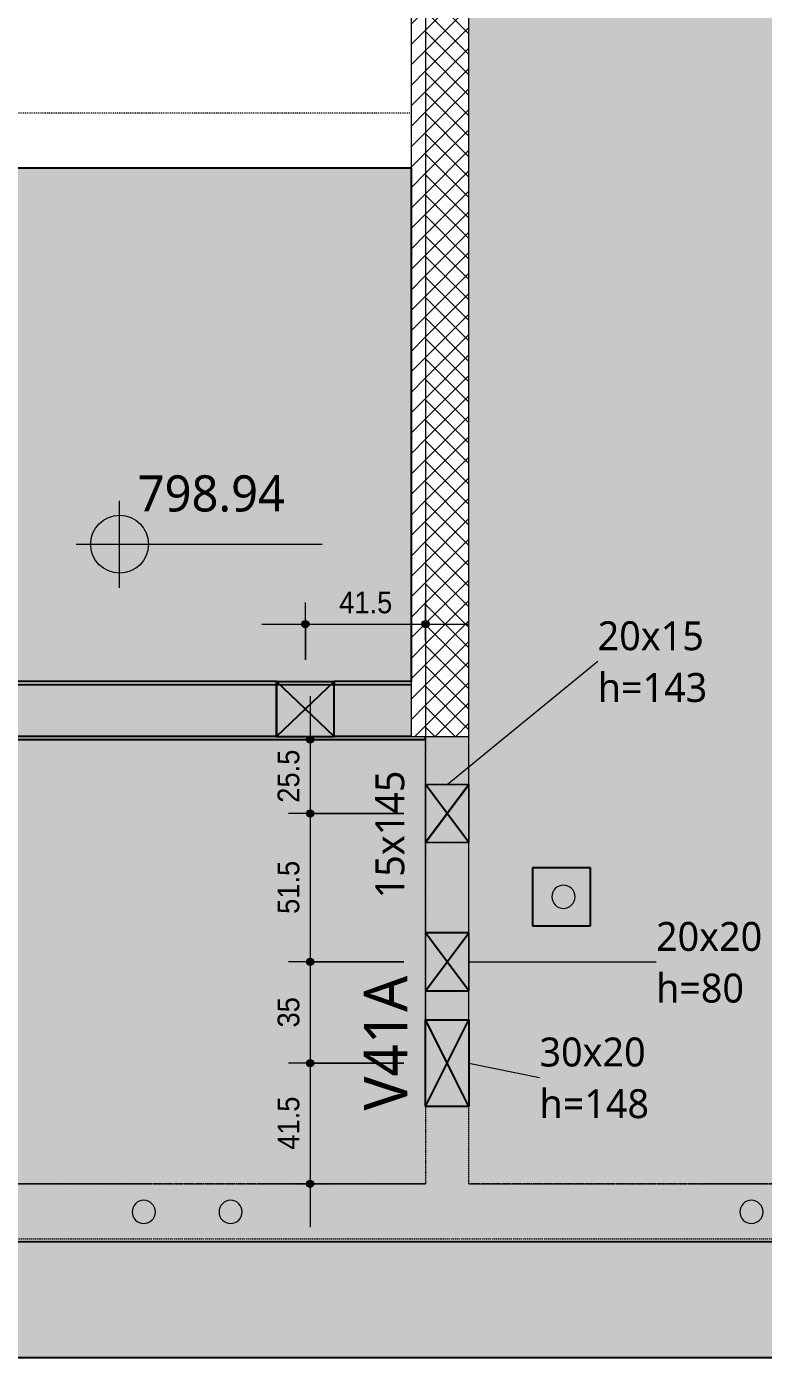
# Model space of a CAD drawing. Extents: x -1981 to 38708, y -3196 to 88064.
# Drawn here: x 1195.3 to 1449.9, y -956.9 to -497.1 of the extents above; entities that cross this region are included whole.
import ezdxf

# ---------------------------------------------------------------- set-up
doc = ezdxf.new("R2010")
doc.units = 0
for name, pattern in [('Aligning Line', [0.635, 0.3175, -0.3175]), ('Hidden', [0.714375, 0.47625, -0.238125]), ('Traço', [0.635, 0.3175, -0.3175])]:
    doc.linetypes.add(name, pattern=pattern)
for name, color, linetype, lineweight in [('A-ANNO-DIMS', 7, 'Continuous', 9), ('A-ANNO-DIMS-50', 7, 'Continuous', 9), ('A-DETL', 7, 'Hidden', 18), ('A-DETL-GENF', 7, 'Continuous', 18), ('A-DETL-THIN', 7, 'Continuous', 25), ('A-FLOR', 7, 'Continuous', 25), ('A-GENM', 7, 'Continuous', 25), ('A-GENM-HDLN', 7, 'Traço', 18), ('A-GENM-IDEN', 7, 'Continuous', 9), ('G-ANNO-DIMS', 7, 'Continuous', 9), ('S-BEAM', 7, 'Continuous', 25), ('S-BEAM-HDLN', 7, 'Traço', 25), ('S-BEAM-IDEN', 7, 'Continuous', 9)]:
    doc.layers.add(name, color=color, linetype=linetype, lineweight=lineweight)
doc.styles.add('Arial_1', font='arial.ttf', dxfattribs={"width": 0.9, "height": 7.5})
doc.styles.add('Gadugi_1', font='gadugi.ttf', dxfattribs={"height": 15})
doc.styles.add('Gadugi_2', font='gadugi.ttf', dxfattribs={"height": 10})
doc.styles.add('Gadugi_3', font='gadugi.ttf', dxfattribs={"height": 12.5})
doc.dimstyles.new('PED_1_5mm_ESQ', dxfattribs={"dimscale": 30.48, "dimtxt": 7.651945, "dimasz": 0.328084, "dimexe": 0.246063, "dimexo": 0.246063, "dimgap": 0.049213, "dimtad": 1, "dimdec": 1, "dimrnd": 0.5, "dimdsep": 46, "dimtxsty": 'Arial_1', "dimblk1": 'DOTSMALL', "dimblk2": 'DOTSMALL', "dimsah": 1, "dimcen": 0.09, "dimdle": 0.492126, "dimazin": 0, "dimtfac": 1, "dimtdec": 4, "dimtix": 1, "dimtmove": 0, "dimatfit": 3, "dimfxl": 1, "dimtvp": 1, "dimtolj": 1, "dimtzin": 0, "dimarcsym": 2})

# ---------------------------------------------------------------- blocks, each defined once
blk = doc.blocks.new('PED_FURO_RETANGULAR_R04_2020 - 30x20x148-3604263-PL D 001 - FORMA DO 1º PAVIMENTO')
at = {"layer": 'A-GENM'}
for p, q in [((-15, 7.5), (15, -7.5)), ((-15, -7.5), (15, 7.5)), ((-15, -7.5), (-15, 7.5)), ((-15, 7.5), (15, 7.5)), ((15, 7.5), (15, -7.5)), ((15, -7.5), (-15, -7.5))]:
    blk.add_line(p, q, dxfattribs=at)
blk = doc.blocks.new('PED_FURO_RETANGULAR_R04_2020 - 20x15x27-3603581-PL D 001 - FORMA DO 1º PAVIMENTO')
at = {"layer": 'A-GENM'}
for p, q in [((-10, -9.5), (-8.9, -8.45)), ((-10, -9.5), (-10, -8.45)), ((8.9, -8.45), (10, -9.5)), ((10, -8.45), (10, -9.5)), ((10, -9.5), (-10, -9.5))]:
    blk.add_line(p, q, dxfattribs=at)
at = {"layer": 'A-GENM-HDLN'}
for p, q in [((-10, 9.5), (8.89, -8.45)), ((-10, -8.45), (-10, 9.5)), ((-10, 9.5), (10, 9.5)), ((-8.89, -8.45), (10, 9.5)), ((10, 9.5), (10, -8.45))]:
    blk.add_line(p, q, dxfattribs=at)
blk = doc.blocks.new('PED_FURO_RETANGULAR_R04_2020 - 20x15x143-3604216-PL D 001 - FORMA DO 1º PAVIMENTO')
at = {"layer": 'A-GENM-HDLN'}
for p, q in [((-10, 7.5), (10, -7.5)), ((-10, -7.5), (10, 7.5)), ((-10, -7.5), (-10, 7.5)), ((-10, 7.5), (10, 7.5)), ((10, 7.5), (10, -7.5)), ((10, -7.5), (-10, -7.5))]:
    blk.add_line(p, q, dxfattribs=at)
blk = doc.blocks.new('PED_FURO_RETANGULAR_R04_2020 - 20x20x80-3604330-PL D 001 - FORMA DO 1º PAVIMENTO')
at = {"layer": 'A-GENM-HDLN'}
for p, q in [((-10, 7.5), (10, -7.5)), ((-10, -7.5), (10, 7.5)), ((-10, -7.5), (-10, 7.5)), ((10, 7.5), (10, -7.5)), ((10, -7.5), (-10, -7.5))]:
    blk.add_line(p, q, dxfattribs=at)
blk = doc.blocks.new('Elevações de ponto - M_Cota de elevação - Alvo preenchido-10609-PL D 001 - FORMA DO 1º PAVIMENTO')
at = {"layer": 'G-ANNO-DIMS'}
h = blk.add_hatch(color=256, dxfattribs=at)
edge = h.paths.add_edge_path(flags=0)
edge.add_line((0, 0), (-0.2, 0))
edge.add_arc((0, 0), 0.2, 90, 180, ccw=False)
edge.add_line((0, 0.2), (0, 0))
h = blk.add_hatch(color=256, dxfattribs=at)
edge = h.paths.add_edge_path(flags=0)
edge.add_line((0, 0), (0.2, 0))
edge.add_arc((0, 0), 0.2, 270, 360, ccw=False)
edge.add_line((0, -0.2), (0, 0))
for p, q in [((0, -0.3), (0, 0.3)), ((-0.3, 0), (1.4, 0))]:
    blk.add_line(p, q, dxfattribs=at)
blk.add_circle((0, 0), 0.2, dxfattribs=at)
blk = doc.blocks.new('DIMBLOCK34-PL D 001 - FORMA DO 1º PAVIMENTO')
at = {"layer": 'A-ANNO-DIMS-50', "transparency": 16777216}
h = blk.add_hatch(color=256, dxfattribs=at)
edge = h.paths.add_edge_path(flags=0)
edge.add_arc((1293.27, -769), 1.25, 0, 360)
h = blk.add_hatch(color=256, dxfattribs=at)
edge = h.paths.add_edge_path(flags=0)
edge.add_arc((1293.27, -820.27), 1.25, 0, 360)
for p, q in [((1293.27, -754), (1293.27, -820.27)), ((1325.65, -769), (1285.77, -769)), ((1293.27, -769), (1325.65, -769)), ((1325.65, -820.27), (1285.77, -820.27)), ((1293.27, -820.27), (1325.65, -820.27))]:
    blk.add_line(p, q, dxfattribs=at)
for centre in [(1293.27, -769), (1293.27, -820.27)]:
    blk.add_circle(centre, 1.25, dxfattribs=at)
at = {"layer": 'A-ANNO-DIMS-50', "color": 0, "transparency": 16777216, "insert": (1282.03, -803.7), "char_height": 7.5, "width": 21.7551, "attachment_point": 1, "rotation": 90, "line_spacing_factor": 0.941778, "style": 'Arial_1'}
blk.add_mtext('51.5', dxfattribs=at)
blk = doc.blocks.new('_DotSmall')
at = {"color": 0, "linetype": 'ByBlock', "const_width": 0.5}
blk.add_lwpolyline([(-0.0625, 0, 1), (0.0625, 0, 1)], format="xyb", close=True, dxfattribs=at)
blk = doc.blocks.new('DIMBLOCK35-PL D 001 - FORMA DO 1º PAVIMENTO')
at = {"layer": 'A-ANNO-DIMS-50', "transparency": 16777216}
h = blk.add_hatch(color=256, dxfattribs=at)
edge = h.paths.add_edge_path(flags=0)
edge.add_arc((1293.27, -820.27), 1.25, 0, 360)
h = blk.add_hatch(color=256, dxfattribs=at)
edge = h.paths.add_edge_path(flags=0)
edge.add_arc((1293.27, -855.27), 1.25, 0, 360)
for p, q in [((1325.65, -820.27), (1285.77, -820.27)), ((1293.27, -820.27), (1293.27, -855.27)), ((1293.27, -820.27), (1325.65, -820.27)), ((1325.65, -855.27), (1285.77, -855.27)), ((1293.27, -855.27), (1325.65, -855.27))]:
    blk.add_line(p, q, dxfattribs=at)
for centre in [(1293.27, -820.27), (1293.27, -855.27)]:
    blk.add_circle(centre, 1.25, dxfattribs=at)
at = {"layer": 'A-ANNO-DIMS-50', "color": 0, "transparency": 16777216, "insert": (1282.03, -842.95), "char_height": 7.5, "width": 12.4315, "attachment_point": 1, "rotation": 90, "line_spacing_factor": 0.941778, "style": 'Arial_1'}
blk.add_mtext('35', dxfattribs=at)
blk = doc.blocks.new('DIMBLOCK36-PL D 001 - FORMA DO 1º PAVIMENTO')
at = {"layer": 'A-ANNO-DIMS-50', "transparency": 16777216}
h = blk.add_hatch(color=256, dxfattribs=at)
edge = h.paths.add_edge_path(flags=0)
edge.add_arc((1293.27, -855.27), 1.25, 0, 360)
h = blk.add_hatch(color=256, dxfattribs=at)
edge = h.paths.add_edge_path(flags=0)
edge.add_arc((1293.27, -896.95), 1.25, 0, 360)
for p, q in [((1325.65, -855.27), (1285.77, -855.27)), ((1293.27, -855.27), (1293.27, -911.95)), ((1293.27, -855.27), (1325.65, -855.27)), ((1287.54, -896.95), (1300.77, -896.95)), ((1293.27, -896.95), (1287.54, -896.95))]:
    blk.add_line(p, q, dxfattribs=at)
for centre in [(1293.27, -855.27), (1293.27, -896.95)]:
    blk.add_circle(centre, 1.25, dxfattribs=at)
at = {"layer": 'A-ANNO-DIMS-50', "color": 0, "transparency": 16777216, "insert": (1282.03, -885.17), "char_height": 7.5, "width": 21.7551, "attachment_point": 1, "rotation": 90, "line_spacing_factor": 0.941778, "style": 'Arial_1'}
blk.add_mtext('41.5', dxfattribs=at)
blk = doc.blocks.new('DIMBLOCK37-PL D 001 - FORMA DO 1º PAVIMENTO')
at = {"layer": 'A-ANNO-DIMS-50', "transparency": 16777216}
h = blk.add_hatch(color=256, dxfattribs=at)
edge = h.paths.add_edge_path(flags=0)
edge.add_arc((1293.27, -743.43), 1.25, 0, 360)
h = blk.add_hatch(color=256, dxfattribs=at)
edge = h.paths.add_edge_path(flags=0)
edge.add_arc((1293.27, -769), 1.25, 0, 360)
for p, q in [((1293.27, -728.43), (1293.27, -784)), ((1287.54, -743.43), (1300.77, -743.43)), ((1293.27, -743.43), (1287.54, -743.43)), ((1325.65, -769), (1285.77, -769)), ((1293.27, -769), (1325.65, -769))]:
    blk.add_line(p, q, dxfattribs=at)
for centre in [(1293.27, -743.43), (1293.27, -769)]:
    blk.add_circle(centre, 1.25, dxfattribs=at)
at = {"layer": 'A-ANNO-DIMS-50', "color": 0, "transparency": 16777216, "insert": (1282.03, -765.28), "char_height": 7.5, "width": 21.7551, "attachment_point": 1, "rotation": 90, "line_spacing_factor": 0.941778, "style": 'Arial_1'}
blk.add_mtext('25.5', dxfattribs=at)
blk = doc.blocks.new('DIMBLOCK38-PL D 001 - FORMA DO 1º PAVIMENTO')
at = {"layer": 'A-ANNO-DIMS-50', "transparency": 16777216}
h = blk.add_hatch(color=256, dxfattribs=at)
edge = h.paths.add_edge_path(flags=0)
edge.add_arc((1291.63, -703.53), 1.25, 0, 360)
h = blk.add_hatch(color=256, dxfattribs=at)
edge = h.paths.add_edge_path(flags=0)
edge.add_arc((1333.15, -703.53), 1.25, 0, 360)
for p, q in [((1291.63, -715.88), (1291.63, -696.03)), ((1333.15, -709.27), (1333.15, -696.03)), ((1276.63, -703.53), (1348.15, -703.53)), ((1291.63, -703.53), (1291.63, -715.88)), ((1333.15, -703.53), (1333.15, -709.27))]:
    blk.add_line(p, q, dxfattribs=at)
for centre in [(1291.63, -703.53), (1333.15, -703.53)]:
    blk.add_circle(centre, 1.25, dxfattribs=at)
at = {"layer": 'A-ANNO-DIMS-50', "color": 0, "transparency": 16777216, "insert": (1303.32, -692.3), "char_height": 7.5, "width": 21.7551, "attachment_point": 1, "line_spacing_factor": 0.941778, "style": 'Arial_1'}
blk.add_mtext('41.5', dxfattribs=at)

msp = doc.modelspace()

# ---------------------------------------------------------------- hatches: boundary and pattern name
at = {"layer": 'A-DETL', "linetype": 'Continuous', "true_color": 0xd9d9d9}
for points in [[(1333.15, -840.27), (1348.15, -840.27), (1348.15, -742.38), (1333.15, -742.38), (1333.15, -759.78)], [(1348.15, -870.27), (1348.15, -840.27), (1333.15, -840.27), (1333.15, -870.27)], [(1333.15, -896.95), (1348.15, -896.95), (1348.15, -870.27), (1333.15, -870.27), (1333.15, -896.19)]]:
    msp.add_hatch(color=254, dxfattribs=at).paths.add_polyline_path(points, flags=0)
h = msp.add_hatch(color=254, dxfattribs=at)
h.paths.add_polyline_path([(1087.6, -915.95), (1722.14, -915.95), (1722.14, -896.95), (989.66, -896.95), (989.66, -915.95), (1085.79, -915.95)], flags=0)
h.paths.add_polyline_path([(1644.79, -910.67), (1643.75, -910.54), (1642.79, -910.14), (1641.96, -909.5), (1641.32, -908.67), (1640.93, -907.71), (1640.79, -906.67), (1640.93, -905.64), (1641.32, -904.67), (1641.96, -903.85), (1642.79, -903.21), (1643.75, -902.81), (1644.79, -902.67), (1645.82, -902.81), (1646.79, -903.21), (1647.62, -903.85), (1648.25, -904.67), (1648.65, -905.64), (1648.79, -906.67), (1648.65, -907.71), (1648.25, -908.67), (1647.62, -909.5), (1646.79, -910.14), (1645.82, -910.54)], flags=0)
h.paths.add_polyline_path([(1445.79, -910.67), (1444.75, -910.54), (1443.79, -910.14), (1442.96, -909.5), (1442.32, -908.67), (1441.93, -907.71), (1441.79, -906.67), (1441.93, -905.64), (1442.32, -904.67), (1442.96, -903.85), (1443.79, -903.21), (1444.75, -902.81), (1445.79, -902.67), (1446.82, -902.81), (1447.79, -903.21), (1448.62, -903.85), (1449.25, -904.67), (1449.65, -905.64), (1449.79, -906.67), (1449.65, -907.71), (1449.25, -908.67), (1448.62, -909.5), (1447.79, -910.14), (1446.82, -910.54)], flags=0)
h.paths.add_polyline_path([(1235.79, -910.67), (1234.75, -910.54), (1233.79, -910.14), (1232.96, -909.5), (1232.32, -908.67), (1231.93, -907.71), (1231.79, -906.67), (1231.93, -905.64), (1232.32, -904.67), (1232.96, -903.85), (1233.79, -903.21), (1234.75, -902.81), (1235.79, -902.67), (1236.91, -902.85), (1237.79, -903.21), (1238.62, -903.85), (1239.25, -904.67), (1239.65, -905.64), (1239.79, -906.67), (1239.65, -907.71), (1239.25, -908.67), (1238.62, -909.5), (1237.79, -910.14), (1236.82, -910.54)], flags=0)
h.paths.add_polyline_path([(1265.79, -910.67), (1264.75, -910.54), (1263.79, -910.14), (1262.96, -909.5), (1262.32, -908.67), (1261.93, -907.71), (1261.79, -906.67), (1261.93, -905.64), (1262.32, -904.67), (1262.96, -903.85), (1263.79, -903.21), (1264.75, -902.81), (1265.79, -902.67), (1266.82, -902.81), (1267.79, -903.21), (1268.62, -903.85), (1269.25, -904.67), (1269.65, -905.64), (1269.79, -906.67), (1269.65, -907.71), (1269.25, -908.67), (1268.62, -909.5), (1267.79, -910.14), (1266.82, -910.54)], flags=0)
h.paths.add_polyline_path([(1113.79, -910.67), (1112.75, -910.54), (1111.79, -910.14), (1110.96, -909.5), (1110.32, -908.67), (1109.93, -907.71), (1109.79, -906.67), (1109.93, -905.64), (1110.32, -904.67), (1110.96, -903.85), (1111.79, -903.21), (1112.75, -902.81), (1113.79, -902.67), (1114.82, -902.81), (1115.79, -903.21), (1116.62, -903.85), (1117.25, -904.67), (1117.65, -905.64), (1117.79, -906.67), (1117.65, -907.71), (1117.25, -908.67), (1116.62, -909.5), (1115.79, -910.14), (1114.82, -910.54)], flags=0)
h.paths.add_polyline_path([(1083.79, -910.67), (1082.75, -910.54), (1081.79, -910.14), (1080.96, -909.5), (1080.32, -908.67), (1079.93, -907.71), (1079.79, -906.67), (1079.93, -905.64), (1080.32, -904.67), (1080.96, -903.85), (1081.79, -903.21), (1082.75, -902.81), (1083.79, -902.67), (1084.82, -902.81), (1085.79, -903.21), (1086.62, -903.85), (1087.25, -904.67), (1087.65, -905.64), (1087.79, -906.67), (1087.65, -907.71), (1087.25, -908.67), (1086.62, -909.5), (1085.79, -910.14), (1084.82, -910.54)], flags=0)
at = {"layer": 'A-DETL-GENF', "true_color": 0x808080}
h = msp.add_hatch(dxfattribs=at)
h.set_pattern_fill('FP_1', color=8, style=0, pattern_type=2)
h.set_pattern_definition([(45, (0, 0), (-3.535534, 3.535534), [])])
h.paths.add_polyline_path([(1333.15, -742.38), (1333.15, -179.85), (1328.15, -179.85), (1328.15, -742.38)], flags=0)
at = {"layer": 'A-DETL-GENF', "true_color": 0x0000ff}
h = msp.add_hatch(dxfattribs=at)
h.set_pattern_fill('FP_2', color=5, style=0, pattern_type=2)
h.set_pattern_definition([(45, (0, 0), (-3.535534, 3.535534), []), (135, (0, 0), (-3.535534, -3.535534), [])])
h.paths.add_polyline_path([(1333.15, -742.38), (1348.15, -742.38), (1348.15, -184.85), (1343.15, -182.35), (1348.15, -179.85), (1333.15, -179.85), (1333.15, -723.38)], flags=0)
at = {"layer": 'A-DETL-GENF', "true_color": 0xa6a6a6}
h = msp.add_hatch(color=253, dxfattribs=at)
h.paths.add_polyline_path([(1385.41, -807.82), (1390.12, -807.82), (1390.12, -787.82), (1370.12, -787.82), (1370.12, -807.82), (1382.83, -807.82)], flags=0)
h.paths.add_polyline_path([(1380.83, -801.78), (1379.8, -801.64), (1378.83, -801.24), (1378, -800.61), (1377.37, -799.78), (1376.97, -798.81), (1376.83, -797.78), (1376.97, -796.74), (1377.37, -795.78), (1378, -794.95), (1378.83, -794.32), (1379.8, -793.92), (1380.83, -793.78), (1381.87, -793.92), (1382.83, -794.32), (1383.66, -794.95), (1384.3, -795.78), (1384.7, -796.74), (1384.83, -797.78), (1384.7, -798.81), (1384.3, -799.78), (1383.66, -800.61), (1382.83, -801.24), (1381.87, -801.64)], flags=0)
at = {"layer": 'A-DETL-GENF', "true_color": 0xff00ff}
for points in [[(1380.83, -801.78), (1381.87, -801.64), (1382.83, -801.24), (1383.66, -800.61), (1384.3, -799.78), (1384.7, -798.81), (1384.83, -797.78), (1384.7, -796.74), (1384.3, -795.78), (1383.66, -794.95), (1382.83, -794.32), (1381.87, -793.92), (1380.83, -793.78), (1379.8, -793.92), (1378.83, -794.32), (1378, -794.95), (1377.37, -795.78), (1376.97, -796.74), (1376.83, -797.78), (1376.97, -798.81), (1377.37, -799.78), (1378, -800.61), (1378.83, -801.24), (1379.8, -801.64)], [(1235.79, -910.67), (1236.82, -910.54), (1237.79, -910.14), (1238.62, -909.5), (1239.25, -908.67), (1239.65, -907.71), (1239.79, -906.67), (1239.65, -905.64), (1239.25, -904.67), (1238.62, -903.85), (1237.79, -903.21), (1236.82, -902.81), (1235.79, -902.67), (1234.75, -902.81), (1233.79, -903.21), (1232.96, -903.85), (1232.32, -904.67), (1231.93, -905.64), (1231.79, -906.67), (1231.93, -907.71), (1232.32, -908.67), (1232.96, -909.5), (1233.79, -910.14), (1234.75, -910.54)], [(1265.79, -910.67), (1266.82, -910.54), (1267.79, -910.14), (1268.62, -909.5), (1269.25, -908.67), (1269.65, -907.71), (1269.79, -906.67), (1269.65, -905.64), (1269.25, -904.67), (1268.62, -903.85), (1267.79, -903.21), (1266.82, -902.81), (1265.79, -902.67), (1264.75, -902.81), (1263.79, -903.21), (1262.96, -903.85), (1262.32, -904.67), (1261.93, -905.64), (1261.79, -906.67), (1261.93, -907.71), (1262.32, -908.67), (1262.96, -909.5), (1263.79, -910.14), (1264.75, -910.54)], [(1445.79, -910.67), (1446.82, -910.54), (1447.79, -910.14), (1448.62, -909.5), (1449.25, -908.67), (1449.65, -907.71), (1449.79, -906.67), (1449.65, -905.64), (1449.25, -904.67), (1448.62, -903.85), (1447.79, -903.21), (1446.82, -902.81), (1445.79, -902.67), (1444.75, -902.81), (1443.79, -903.21), (1442.96, -903.85), (1442.32, -904.67), (1441.93, -905.64), (1441.79, -906.67), (1441.93, -907.71), (1442.32, -908.67), (1442.96, -909.5), (1443.79, -910.14), (1444.75, -910.54)]]:
    msp.add_hatch(color=6, dxfattribs=at).paths.add_polyline_path(points, flags=0)
at = {"layer": 'A-FLOR', "true_color": 0xccffcc}
h = msp.add_hatch(color=254, dxfattribs=at)
h.paths.add_polyline_path([(1604.99, -896.95), (1722.14, -896.95), (1722.14, -250.95), (1348.15, -250.95), (1348.15, -896.95), (1581.12, -896.95)], flags=0)
h.paths.add_polyline_path([(1581.12, -807.82), (1561.12, -807.82), (1561.12, -787.82), (1581.12, -787.82)], flags=0)
h.paths.add_polyline_path([(1611.12, -807.82), (1611.12, -787.82), (1631.12, -787.82), (1631.12, -807.82)], flags=0)
h.paths.add_polyline_path([(1390.12, -807.82), (1370.12, -807.82), (1370.12, -787.82), (1390.12, -787.82)], flags=0)
h.paths.add_polyline_path([(1631.12, -584.82), (1611.12, -584.82), (1611.12, -564.82), (1631.12, -564.82)], flags=0)
h.paths.add_polyline_path([(1611.12, -361.82), (1611.12, -341.82), (1631.12, -341.82), (1631.12, -361.82)], flags=0)
h.paths.add_polyline_path([(1561.12, -361.82), (1561.12, -341.82), (1581.12, -341.82), (1581.12, -361.82)], flags=0)
h.paths.add_polyline_path([(1390.12, -361.82), (1370.12, -361.82), (1370.12, -341.82), (1390.12, -341.82)], flags=0)
for points in [[(1135.72, -723.38), (1328.14, -723.38), (1328.14, -545.88), (1008.89, -545.88), (1008.89, -625.43), (989.65, -625.43), (989.66, -690.56), (1008.89, -690.56), (1008.89, -705.58), (989.65, -705.58), (989.66, -718.39), (1025.41, -718.39), (1025.41, -723.38)], [(989.66, -896.95), (1333.15, -896.95), (1333.15, -743.43), (989.66, -743.43), (989.66, -896.94)]]:
    msp.add_hatch(color=254, dxfattribs=at).paths.add_polyline_path(points, flags=0)
at = {"layer": 'S-BEAM', "true_color": 0xccffcc}
msp.add_hatch(color=254, dxfattribs=at).paths.add_polyline_path([(1008.89, -743.43), (1333.15, -743.43), (1333.15, -742.38), (1328.15, -742.38), (1328.14, -724.43), (1025.41, -724.43), (1025.4, -742.38), (989.66, -742.38), (989.66, -743.43), (990.77, -743.43)], flags=0)
at = {"layer": 'S-BEAM', "true_color": 0xd9d9d9}
msp.add_hatch(color=254, dxfattribs=at).paths.add_polyline_path([(1682.14, -956.95), (1682.14, -916.95), (989.65, -916.95), (989.66, -956.95), (1511.13, -956.95)], flags=0)

# ---------------------------------------------------------------- linework, layer by layer
at = {"layer": 'A-DETL', "linetype": 'Continuous'}
for p, q in [((1328.15, -179.85), (1328.15, -742.38)), ((1333.15, -179.85), (1333.15, -742.38)), ((1348.15, -742.38), (1348.15, -184.85)), ((1328.15, -742.38), (1333.15, -742.38)), ((1333.15, -742.38), (1348.15, -742.38)), ((1390.12, -787.82), (1370.12, -787.82)), ((1370.12, -787.82), (1370.12, -807.82)), ((1390.12, -807.82), (1390.12, -787.82)), ((1370.12, -807.82), (1390.12, -807.82))]:
    msp.add_line(p, q, dxfattribs=at)
at = {"layer": 'A-DETL', "linetype": 'Aligning Line'}
msp.add_line((989.65, -526.88), (1328.15, -526.88), dxfattribs=at)
at = {"layer": 'A-DETL'}
for p, q in [((1333.15, -742.38), (1333.15, -896.95)), ((1333.15, -743.43), (1333.15, -742.38)), ((1333.15, -840.27), (1333.15, -742.38)), ((1348.15, -896.95), (1348.15, -742.38)), ((1348.15, -840.27), (1348.15, -742.38)), ((1333.15, -759), (1333.15, -779)), ((1333.15, -779), (1333.15, -759)), ((1333.15, -759), (1348.15, -759)), ((1348.15, -759), (1333.15, -759)), ((1348.15, -779), (1348.15, -759)), ((1348.15, -759), (1348.15, -779)), ((1348.15, -779), (1333.15, -779)), ((1333.15, -779), (1348.15, -779)), ((1333.15, -810.27), (1333.15, -830.27)), ((1333.15, -830.27), (1333.15, -810.27)), ((1333.15, -810.27), (1348.15, -810.27)), ((1348.15, -810.27), (1333.15, -810.27)), ((1348.15, -830.27), (1348.15, -810.27)), ((1348.15, -810.27), (1348.15, -830.27)), ((1348.15, -830.27), (1333.15, -830.27)), ((1333.15, -830.27), (1348.15, -830.27)), ((1348.15, -840.27), (1333.15, -840.27)), ((1333.15, -840.27), (1333.15, -870.27)), ((1333.15, -840.27), (1348.15, -840.27)), ((1348.15, -870.27), (1348.15, -840.27)), ((1333.15, -870.27), (1333.15, -896.95)), ((1348.15, -870.27), (1333.15, -870.27)), ((1333.15, -870.27), (1348.15, -870.27)), ((1348.15, -896.95), (1348.15, -870.27)), ((1333.15, -896.95), (989.66, -896.95)), ((989.66, -896.95), (1333.15, -896.95)), ((1722.14, -896.95), (1348.15, -896.95)), ((1348.15, -896.95), (1722.14, -896.95)), ((989.66, -915.95), (1722.14, -915.95)), ((989.66, -915.95), (1722.14, -915.95))]:
    msp.add_line(p, q, dxfattribs=at)
at = {"layer": 'A-DETL', "linetype": 'Continuous'}
for centre, start, end in [((1380.83, -797.78), 0, 180), ((1380.83, -797.78), 180, 0), ((1235.79, -906.67), 0, 180), ((1265.79, -906.67), 0, 180), ((1445.79, -906.67), 0, 180), ((1235.79, -906.67), 180, 0), ((1265.79, -906.67), 180, 0), ((1445.79, -906.67), 180, 0)]:
    msp.add_arc(centre, 4, start, end, dxfattribs=at)
at = {"layer": 'A-DETL-THIN'}
for p, q in [((1301.63, -742.38), (1281.63, -723.38)), ((1301.63, -723.38), (1281.63, -742.38)), ((1281.63, -742.38), (1281.63, -723.38)), ((1301.63, -742.38), (1301.63, -724.43)), ((1348.15, -758.99), (1333.15, -778.99)), ((1348.15, -758.99), (1333.15, -778.99)), ((1333.15, -779), (1348.15, -759)), ((1348.15, -779), (1333.15, -759)), ((1333.15, -779), (1348.15, -759)), ((1370.12, -787.82), (1370.12, -807.82)), ((1390.12, -787.82), (1370.12, -787.82)), ((1390.12, -807.82), (1390.12, -787.82)), ((1370.12, -807.82), (1390.12, -807.82)), ((1348.15, -830.27), (1333.15, -810.27)), ((1333.15, -830.27), (1348.15, -810.27)), ((1348.15, -810.27), (1333.15, -810.27)), ((1333.15, -830.27), (1348.15, -830.27)), ((1343.15, -860.27), (1333.15, -840.27))]:
    msp.add_line(p, q, dxfattribs=at)
at = {"layer": 'A-FLOR'}
for p, q in [((1328.14, -545.88), (1328.14, -723.38)), ((1281.62, -723.38), (1025.41, -723.38)), ((1328.14, -723.38), (1301.63, -723.38))]:
    msp.add_line(p, q, dxfattribs=at)
at = {"layer": 'A-GENM-IDEN'}
for p, q in [((1340.65, -759), (1392.65, -716.37)), ((1348.15, -820.27), (1412.82, -820.27)), ((1348.15, -855.27), (1372.54, -860.22))]:
    msp.add_line(p, q, dxfattribs=at)
at = {"layer": 'S-BEAM'}
for p, q in [((989.65, -545.88), (1328.15, -545.88)), ((1025.41, -724.43), (1328.15, -724.43)), ((989.66, -743.43), (1333.15, -743.43)), ((989.65, -916.95), (1682.14, -916.95)), ((989.65, -956.95), (1682.14, -956.95))]:
    msp.add_line(p, q, dxfattribs=at)
at = {"layer": 'S-BEAM-HDLN', "linetype": 'Continuous'}
for p, q in [((1281.63, -724.43), (1281.63, -742.38)), ((1301.63, -742.38), (1301.63, -724.43)), ((1281.63, -742.38), (1025.4, -742.38)), ((1281.63, -742.38), (1301.63, -742.38)), ((1328.15, -742.38), (1301.63, -742.38)), ((1333.15, -743.43), (1333.15, -742.38))]:
    msp.add_line(p, q, dxfattribs=at)

# ---------------------------------------------------------------- block references
at = {"layer": 'A-GENM', "linetype": 'Traço', "lineweight": 18}
for name, p, rotation in [('PED_FURO_RETANGULAR_R04_2020 - 20x15x27-3603581-PL D 001 - FORMA DO 1º PAVIMENTO', (1291.63, -732.88), 180), ('PED_FURO_RETANGULAR_R04_2020 - 20x15x143-3604216-PL D 001 - FORMA DO 1º PAVIMENTO', (1340.65, -769), 89.9999999999999), ('PED_FURO_RETANGULAR_R04_2020 - 20x20x80-3604330-PL D 001 - FORMA DO 1º PAVIMENTO', (1340.65, -820.27), 89.9999999999999)]:
    msp.add_blockref(name, p, dxfattribs=dict(at, rotation=rotation))
at = {"layer": 'A-GENM', "rotation": 89.9999999999999}
msp.add_blockref('PED_FURO_RETANGULAR_R04_2020 - 30x20x148-3604263-PL D 001 - FORMA DO 1º PAVIMENTO', (1340.65, -855.27), dxfattribs=at)
at = {"layer": 'G-ANNO-DIMS', "xscale": 49.99999999999998, "yscale": 49.99999999999998, "zscale": 49.99999999999998}
msp.add_blockref('Elevações de ponto - M_Cota de elevação - Alvo preenchido-10609-PL D 001 - FORMA DO 1º PAVIMENTO', (1227.45, -675.96), dxfattribs=at)

# ---------------------------------------------------------------- texts
at = {"layer": 'A-GENM-IDEN', "char_height": 10, "attachment_point": 1, "style": 'Gadugi_2'}
for s, insert, width in [('20x15', (1392.65, -702.58), 44.8945), ('h=143', (1392.65, -720.44), 48.9029), ('20x20', (1412.82, -806.48), 44.8945), ('h=80', (1412.82, -824.33), 39.6835), ('30x20', (1372.54, -846.42), 44.8945), ('h=148', (1372.54, -864.28), 48.9029)]:
    msp.add_mtext(s, dxfattribs=dict(at, insert=insert, width=width))
at = {"layer": 'G-ANNO-DIMS', "insert": (1233.66, -652.13), "char_height": 12.5, "width": 61.2919, "attachment_point": 1, "line_spacing_factor": 1.02016, "style": 'Gadugi_3'}
msp.add_mtext('798.94', dxfattribs=at)
at = {"layer": 'S-BEAM-IDEN', "attachment_point": 1, "rotation": 90}
for s, insert, char_height, width, style in [('15x145', (1315.81, -798.32), 10, 54.1139, 'Gadugi_2'), ('V41A', (1311.88, -871.62), 15, 60.5274, 'Gadugi_1')]:
    msp.add_mtext(s, dxfattribs=dict(at, insert=insert, char_height=char_height, width=width, style=style))

# ---------------------------------------------------------------- dimensions: what is measured, and where the dimension line sits
at = {"layer": 'A-ANNO-DIMS'}
dim = msp.add_linear_dim(base=(1333.15, -703.53), p1=(1291.63, -723.38), p2=(1333.15, -701.77), dimstyle='PED_1_5mm_ESQ', override={"dimpost": '<>', "dimfxl": 46.809242}, dxfattribs=at)
dim.commit()
dim.dimension.update_dxf_attribs({"geometry": 'DIMBLOCK38-PL D 001 - FORMA DO 1º PAVIMENTO', "text_midpoint": (1312.39, -698.21)})
for base, p1, p2, override, picture, middle in [((1293.27, -769), (1295.04, -743.43), (1333.15, -769), {"dimpost": '<>', "dimfxl": 45.893848}, 'DIMBLOCK37-PL D 001 - FORMA DO 1º PAVIMENTO', (1287.94, -756.21)), ((1293.27, -820.27), (1333.15, -769), (1333.15, -820.27), {"dimpost": '<>', "dimfxl": 51.275474}, 'DIMBLOCK34-PL D 001 - FORMA DO 1º PAVIMENTO', (1287.94, -794.63)), ((1293.27, -855.27), (1333.15, -820.27), (1333.15, -855.27), {"dimpost": '<>', "dimfxl": 35}, 'DIMBLOCK35-PL D 001 - FORMA DO 1º PAVIMENTO', (1287.94, -837.77)), ((1293.27, -896.95), (1333.15, -855.27), (1295.04, -896.95), {"dimpost": '<>', "dimfxl": 56.476763}, 'DIMBLOCK36-PL D 001 - FORMA DO 1º PAVIMENTO', (1287.94, -876.11))]:
    dim = msp.add_linear_dim(base=base, p1=p1, p2=p2, angle=90, dimstyle='PED_1_5mm_ESQ', override=override, dxfattribs=at)
    dim.commit()
    dim.dimension.update_dxf_attribs({"geometry": picture, "text_midpoint": middle})

doc.saveas('drawing.dxf')
